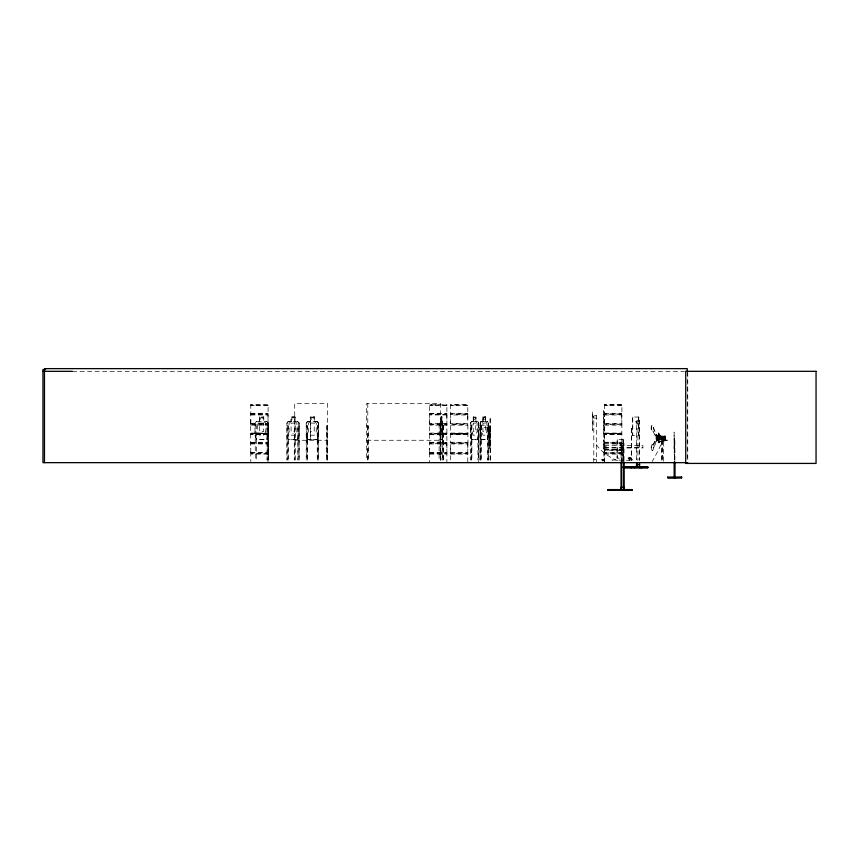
<?xml version="1.0" encoding="UTF-8"?>
<svg xmlns="http://www.w3.org/2000/svg" width="859" height="859" viewBox="0 0 859 859"><rect width="100%" height="100%" fill="white"/><g stroke="black" fill="none" stroke-linecap="round" stroke-linejoin="round"><path stroke-width="0.64" stroke-dasharray="4.29 3.22" d="M250.71 424.69L250.678 423.981L268.201 424.239L250.656 424.55L250.785 452.51L250.796 448.183M250.699 423.938L250.796 419.203M267.997 448.183L268.105 424.593M267.997 419.203L268.158 404.922M447.013 443.362L429.489 443.276L429.672 452.51L429.672 448.183M429.672 419.203L429.532 443.362M446.873 448.183L446.895 425.141L429.661 425.141M446.873 419.203L446.873 404.739M450.588 448.183L450.588 452.457L450.417 443.319L467.962 443.319L467.822 423.637M450.588 419.203L450.47 423.981L467.908 423.981M467.79 448.183L467.962 443.276M467.79 419.203L467.79 404.739M489.931 429.21L489.834 448.548L489.952 440.388M602.256 459.662L602.052 459.597M602.685 459.758L603.77 459.909L601.601 459.855L603.77 459.758M603.587 459.458L603.297 460.059M603.866 444.586L604.092 461.262L604.081 439.733M604.532 448.183L604.532 452.457L604.414 443.405M621.766 404.772L604.382 404.793L621.927 404.879L621.884 414.392L604.349 414.306L604.511 423.637L604.532 419.203M621.733 448.183L621.927 443.137M621.733 419.203L621.884 414.392M657.575 437.94L657.94 436.812L657.94 439.11L657.575 437.94L658.499 437.94M603.598 459.812L603.598 460.07M489.77 432.378L489.984 430.262L489.759 442.589L489.684 442.041M490.156 460.016L490.156 416.905L489.984 448.548L489.694 431.83L489.684 432.378M489.952 444.017L489.974 440.388M603.437 459.758L602.61 459.769M489.77 431.916L489.77 442.041M657.672 437.124L658.015 439.239L657.672 437.124L659.283 437.124L659.261 439.239L659.283 437.124M489.952 425.731L489.952 431.927L489.834 430.262M250.796 423.487L250.817 404.761M250.774 442.299L267.997 442.299M268.105 423.981L268.008 414.929M267.997 462.045L268.148 452.994L250.635 452.994L250.796 454.11M446.895 423.433L429.672 423.487L429.457 414.124L429.64 404.739L447.045 404.922M429.672 442.245L446.895 442.299M429.65 452.51L446.895 452.414L446.873 454.014M446.873 425.141L446.895 414.929M467.908 413.813L450.438 413.855L450.556 404.739L467.994 404.922L450.556 404.772M467.908 442.793L450.46 442.836L450.384 424.378L467.854 424.797M467.79 462.045L467.79 452.457L450.578 452.414L450.588 462.045M621.937 443.008L604.382 442.825L604.511 423.637M621.852 442.793L621.884 424.024L604.414 423.981M621.927 453.305L621.755 443.899M621.733 462.045L621.916 453.445M602.932 459.769L603.211 460.08M629.561 458.051L629.937 458.727M630.055 457.858L629.797 458.727L630.162 458.051M630.227 458.77L630.635 457.836L630.989 458.792M630.989 458.674L631.043 457.761L630.989 458.889M442.439 439.722L442.825 435.191M621.852 413.813L604.382 413.855L604.435 404.793M604.521 413.372L621.733 413.319M656.566 438.219L657.06 436.361L653.388 428.587A3.071 1.127 -90 0 0 652.185 425.205A3.071 1.127 -90 0 0 651.176 429.006A3.071 1.127 -90 0 0 652.722 431.068L656.92 438.219L652.851 430.853M656.92 438.219L657.425 436.361L653.742 428.587A3.071 1.127 -90 0 0 652.539 425.205A3.071 1.127 -90 0 0 651.53 429.006A3.071 1.127 -90 0 0 653.076 431.068L653.205 430.853M446.97 405.061L429.693 404.761M467.994 433.537L450.384 433.484L467.994 433.902L450.556 434.063L467.908 433.731M658.735 438.176C670.847 435.534 657.597 441.698 659.197 437.8M630.764 458.674L630.882 458.062M665.467 439.239L665.467 435.975L659.164 435.975L658.241 442.46L658.241 433.065L663.9 439.239L663.9 440.205L658.241 433.065L661.516 440.205L661.516 462.453M477.658 439.722L478.506 435.191M450.384 453.165L467.93 453.004M440.538 421.436L440.238 435.212M487.354 439.722L488.234 435.191M488.363 435.191L487.504 439.722L480.911 439.722M629.679 458.577L629.368 457.761L629.422 458.867M429.607 452.757L429.672 462.045M268.062 435.191L266.698 439.572L256.605 439.572L255.144 435.191M297.579 439.572L298.932 435.191L298.932 423.1M307.479 439.722L317.089 439.722L318.345 435.191M317.089 439.722L318.41 435.212M621.744 452.414L604.511 452.414L604.532 462.045M429.554 442.793L447.045 442.868M268.148 453.531L250.635 453.477M429.5 424.067L447.013 424.024M429.5 453.037L447.013 453.004M450.438 413.855L450.578 423.433L467.811 423.433L467.811 414.972L450.578 414.972M604.382 442.825L624.149 443.459L624.149 445.853L620.971 445.853L620.971 443.459M621.884 424.561L604.36 424.518M621.884 453.531L604.414 453.573M429.521 413.855L446.991 413.813M467.908 453.573L450.47 453.573M604.382 452.994L621.905 453.037M265.807 405.62L267.321 405.62M444.694 405.62L446.197 405.62M465.61 405.62L467.113 405.62M619.543 405.62L621.057 405.62M657.876 437.51L665.628 437.328C651.648 435.867 658.649 441.741 665.5 437.059C667.207 442.406 645.453 434.117 665.596 437.199L657.672 437.929L665.5 437.059M652.851 445.08L656.867 437.822L657.36 439.69L653.742 447.346A3.071 1.127 -90 0 1 652.539 450.728A3.071 1.127 -90 0 1 651.53 446.927A3.071 1.127 -90 0 1 653.076 444.865L652.722 444.865A3.071 1.127 -90 0 0 651.176 446.927A3.071 1.127 -90 0 0 652.185 450.728A3.071 1.127 -90 0 0 653.388 447.346L657.006 439.69L656.512 437.822M653.205 445.08L656.867 437.822M481.083 421.436L480.095 423.058L480.127 460.016M481.126 421.586L480.299 423.122L480.299 435.191L481.126 439.572M471.602 421.436L470.625 423.1L470.539 435.212L471.451 439.722L477.787 439.722L478.474 435.212M251.601 405.62L254.275 405.62M430.477 405.62L433.151 405.62M451.394 405.62L454.067 405.62M605.337 405.62L608.011 405.62M268.148 433.623L250.764 434.085L268.201 433.484L250.688 433.344M288.259 421.436L286.895 423.058L286.895 460.016M306.223 460.016L306.233 423.058L307.608 421.436M306.384 423.122L307.662 421.586L316.992 421.586M630.474 458.685L630.42 458.062M446.852 433.731L429.479 433.945L446.981 433.344M604.532 433.677L621.766 433.301L604.328 433.484L621.937 433.902L604.425 433.634M256.583 421.436L254.994 423.036L254.994 435.212L256.54 439.722L266.848 439.722L268.201 435.212L268.169 423.058L266.773 421.436L263.777 421.436L263.81 416.905L259.386 416.905L259.418 421.436L256.54 421.436M268.008 433.655L250.796 433.634M250.828 433.076L267.954 433.076M267.976 434.611L250.817 434.611L267.954 434.59M446.852 405.631L429.715 405.62M467.768 405.631L450.631 405.62M450.631 433.076L467.768 433.097M621.712 405.631L604.564 405.62M604.564 433.076L621.712 433.097M267.954 405.62L250.828 405.62M429.715 433.076L446.852 433.097M291.083 421.586L289.064 423.1L289.064 431.562L291.083 435.191L294.873 435.191L296.903 431.562L296.903 423.1L294.873 421.586L295.013 416.905L290.954 416.905L291.083 421.586L291.158 417.055L294.938 417.055M310.443 421.586L308.413 423.1L308.413 431.562L310.443 435.191L314.222 435.191L316.252 431.562L316.252 423.1L314.222 421.586L314.362 416.905M261.49 433.28L261.512 433.741M293.016 433.752L292.983 433.301M268.105 405.094L250.592 404.879L268.148 404.847M629.507 458.298L629.368 458.889M657.876 438.659L665.392 438.165L658.08 438.079L665.5 438.165M667.346 440.205L658.241 442.46L661.516 440.205L667.346 440.205L667.346 439.239L657.661 439.228M663.32 437.789L663.309 438.573M72.467 371.324L684.376 371.324M603.823 412.041L604.457 412.127M250.774 413.276L267.997 413.319M429.661 413.276L446.895 413.276M450.578 413.276L467.79 413.319M250.656 413.866L268.148 413.855M250.656 414.382L268.126 414.382M447.013 414.382L429.489 414.263M467.93 414.382L450.406 414.263M250.774 414.972L268.008 414.972M446.895 414.972L429.65 414.929M604.511 414.972L621.744 414.972L621.852 423.981M596.479 415.831L593.794 415.831L593.794 461.884M592.603 416.411L593.698 416.411M592.603 416.798L593.698 416.798M314.287 417.055L310.443 417.055L310.443 439.722L310.303 416.905L314.426 416.905L314.426 421.436M440.989 417.055L441.956 417.055M473.277 417.055L475.865 417.055L475.746 421.586L477.067 423.1L477.067 431.562L475.746 435.191L473.277 435.191L471.956 431.562M482.93 417.055L485.614 417.055M441.139 417.818L441.139 419.321M596.576 418.14L593.698 418.14L593.698 415.735L596.576 415.735L596.479 461.884M639.536 420.878L636.616 420.878L636.616 460.349M288.184 421.436L291.018 421.436M307.522 421.436L310.443 421.436M314.362 421.436L317.046 421.436L318.485 423.036L318.571 460.016M441.107 421.436L440.399 421.436L440.087 423.036L440.27 460.016M441.837 421.436L442.578 421.436M473.309 421.436L471.473 421.436L470.539 423.036L470.753 460.016M475.832 421.436L477.754 421.436L478.603 423.058L477.636 421.436M480.965 421.436L482.962 421.436M485.582 421.436L487.483 421.436M297.643 421.586L288.248 421.586L287.099 423.122L287.11 460.016M440.409 421.586L442.568 421.586M471.516 421.586L477.711 421.586M481.008 421.586L487.44 421.586M268.169 423.058L268.287 460.016M297.579 421.586L299.136 423.036L297.633 421.436L295.013 421.436L295.077 416.905M306.244 423.058L306.427 460.016M310.443 423.1L314.222 423.1L314.222 431.562L310.443 431.562M316.982 421.436L318.485 423.036M442.417 421.586L442.589 439.722L440.388 439.722L440.119 435.191M639.665 423.186L636.487 423.186L636.487 420.781L639.665 420.781L639.536 460.349M250.774 423.433L268.008 423.433M604.511 423.433L621.744 423.433M429.554 424.593L447.013 424.55M250.774 425.141L268.008 425.141M450.578 425.141L467.811 425.141M480.095 425.216L488.331 425.216M604.511 425.141L621.744 425.141M255.177 425.806L256.508 425.806L256.39 460.016M286.895 425.806L288.227 425.806L288.227 462.647M306.223 425.806L307.554 425.806L307.554 462.647M318.571 425.806L317.239 425.806L317.239 460.016M327.569 425.806L326.592 425.806L326.592 459.994M366.686 425.806L368.286 425.806L368.264 459.994M440.978 425.806L439.121 425.806L439.121 459.994M442.632 425.806L443.341 425.806L443.341 460.016M470.753 425.806L471.87 425.806M480.127 425.806L481.265 425.806L481.265 462.647M490.156 425.806L490.639 462.647M488.331 427.331L480.063 427.331L480.063 435.212L481.061 439.722M440.989 431.562L441.805 431.562L441.805 423.1L440.989 423.1L440.978 460.016M446.905 433.323L429.468 433.484L447.002 433.795M603.748 433.484L603.598 410.666L603.748 449.021L604.511 449.021M429.693 434.568L446.873 434.59L429.715 434.59M286.895 435.212L288.216 439.722L297.74 439.722L299.061 435.212M306.244 435.212L307.565 439.722M488.449 435.212L488.234 423.1L487.321 421.586M656.974 435.277L657.865 435.277M663.331 436.447L664.458 436.447M674.261 438.197L674.057 448.913M297.643 439.572L288.248 439.572L287.099 435.191M316.992 439.572L307.597 439.572L306.448 435.191M440.409 439.572L442.568 439.572M471.516 439.572L477.711 439.572M481.008 439.572L487.44 439.572M663.298 439.905A1.729 1.611 90 0 0 664.716 437.328A1.729 1.611 90 0 0 661.935 437.306A1.729 1.611 90 0 0 663.298 439.905L664.426 439.905A1.729 1.611 90 0 0 665.843 437.328A1.729 1.611 90 0 0 663.051 437.306A1.729 1.611 90 0 0 664.426 439.905M294.701 440.259L327.569 440.259M366.686 440.259L440.366 440.259M656.985 440.646L657.876 440.646M674.369 440.968L674.938 440.968M450.578 442.245L467.79 442.299M604.511 442.245L621.744 442.245M250.656 442.836L268.126 442.836M250.656 443.362L268.126 443.362M250.774 443.953L268.008 443.953L268.105 452.951M429.661 443.953L446.895 443.953L446.873 452.414M450.578 443.953L467.811 443.953L467.79 452.414M604.511 443.953L621.744 443.953M621.54 444.994L622.303 444.994L622.303 462.647M604.511 445.628L642.886 445.563L642.886 447.872L604.511 447.872M603.748 445.95L604.511 445.95M604.511 446.336L606.046 446.336L606.046 450.17M604.511 447.807L642.886 447.807M603.748 448.248L604.511 448.248M603.823 448.881L604.392 448.881M604.511 449.407L622.925 449.407M604.511 449.461L622.925 449.461M250.774 452.414L268.008 452.414M429.554 453.573L447.013 453.52M268.008 454.11L250.774 454.11L250.796 462.045M429.661 454.11L446.895 454.014L446.873 462.045M450.578 454.11L467.811 454.11M604.511 454.11L621.744 454.11M674.261 454.873L674.111 432.066L674.369 460.703M628.928 457.761L628.981 458.889M602.47 459.232L602.266 461.025M593.698 459.576L596.576 459.576M628.981 459.64L632.782 459.64L632.782 462.035M612.327 460.349L611.941 459.962L630.366 460.349M658.048 437.22L656.888 436.512L657.683 437.22M485.496 421.586L486.86 423.1L486.86 431.562L485.496 435.191L482.93 435.191L481.555 431.562L481.555 423.1L482.93 421.586L482.833 416.905L485.7 416.905L485.7 421.436M268.062 423.122L266.698 421.586L256.605 421.586L255.177 423.1L255.295 460.016M663.298 461.143L663.298 440.205L658.241 442.46L667.346 439.239L658.595 442.46L658.595 433.065L663.9 440.205M487.364 421.436L488.363 423.1L488.384 460.016M441.805 421.586L442.235 431.562L441.805 435.191L440.989 435.191L440.957 416.905L441.977 416.905L441.977 421.436M630.119 458.727L629.991 458.072M470.753 435.191L471.634 439.572M470.625 435.191L471.57 439.722M442.428 421.436L442.825 423.122M658.595 433.065L659.164 439.239M603.888 439.733L603.898 441.268M440.27 435.191L440.538 439.722M489.952 430.413L489.974 431.927M687.758 372.645L687.758 460.005M687.232 371.324L687.232 460.005M674.852 440.968L674.927 460.703M674.455 440.968L674.444 460.703M664.34 435.975L664.34 439.239M663.502 435.975L663.502 439.239L658.595 442.46L660.292 439.239L660.292 435.975M662.761 440.205L662.761 461.143M662.386 435.975L662.386 439.239M662.257 435.975L662.257 439.239M662.053 440.205L662.053 462.453M661.129 435.975L661.129 439.239M639.075 420.781L639.032 460.349M638.538 417.044L638.538 435.47M637.077 420.781L637.12 460.349M632.782 417.044L632.782 435.47M629.314 460.553L628.981 457.536L628.981 461.562M624.021 460.649L624.021 443.555L621.1 443.555L621.1 460.649M623.559 443.459L623.516 460.649M623.022 439.711L623.022 458.137M621.562 443.459L621.594 462.647M617.267 439.711L617.267 458.137M604.392 412.041L604.457 448.967M488.771 460.016L488.771 425.806L487.622 425.806L487.622 460.016M488.009 425.806L488.009 460.016M485.582 416.905L485.614 421.586M482.962 416.905L483.048 421.586M480.89 425.806L480.89 460.016M480.503 425.806L480.503 460.016M479.032 460.016L479.032 425.806L477.915 425.806L477.915 460.016M478.474 423.058L478.646 460.016M478.388 423.122L478.302 462.647M475.865 421.586L475.95 416.905L473.191 416.905L473.277 421.586L471.956 423.1L471.87 460.016M473.309 416.905L473.395 421.586M471.484 425.806L471.484 460.016M471.14 425.806L471.14 460.016M443.104 425.806L443.104 462.647M442.868 425.806L442.868 460.016M442.675 423.122L442.632 460.016M441.837 416.905L441.956 421.586M441.107 416.905L441.139 421.586M440.731 425.806L440.731 460.016M440.506 460.016L440.366 403.429L366.686 403.429L366.686 459.994M367.942 425.806L367.931 459.994M367.792 403.429L367.781 459.994M327.569 459.994L327.569 403.429L294.701 403.429L294.82 459.994M318.41 423.036L318.367 460.016M318.281 423.1L318.281 435.191M317.454 425.806L317.454 460.016M307.339 425.806L307.339 460.016M299.211 460.016L299.211 425.806L297.88 425.806L297.88 460.016M299.061 423.036L298.996 460.016M298.094 425.806L298.094 460.016M295.249 459.994L295.249 425.806L294.272 425.806L294.272 459.994M288.012 425.806L288.012 460.016M268.405 460.016L268.405 425.806L267.074 425.806L267.074 460.016M267.192 425.806L267.192 462.647M663.824 438.015A657.801 63.169 -46 0 1 652.185 461.562M617.524 460.703A226.626 78.341 -16.6 0 1 595.416 443.083M265.828 431.562L263.627 435.191L259.536 435.191L257.335 431.562L257.335 423.1L259.536 421.586L259.536 417.055L263.67 417.055L263.627 421.586L265.828 423.1L265.828 431.562M467.79 434.59L450.588 434.59L467.768 434.568M621.733 434.59L604.532 434.59L621.712 434.568M657.693 438.702L656.888 439.411L657.693 438.702M628.004 458.18L631.247 458.534L628.004 458.18M665.263 437.897L658.015 438.487L665.296 438.015M665.553 437.113L657.726 437.671L665.596 437.199M592.603 411.998L592.313 430.413L592.603 411.998M638.795 417.044L632.525 417.044L632.525 435.47L638.795 435.47L638.795 417.044M262.897 417.818L260.266 417.818L260.266 419.321L262.897 419.321L262.897 417.818M294.197 417.818L291.759 417.818L291.759 419.321L294.197 419.321L294.197 417.818M313.546 417.818L311.119 417.818L311.119 419.321L313.546 419.321L313.546 417.818M475.306 417.818L473.717 417.818L473.717 419.321L475.306 419.321L475.306 417.818M485.034 417.818L483.381 417.818L483.381 419.321L485.034 419.321L485.034 417.818M636.863 421.458L635.703 421.844L636.863 421.458M263.627 423.1L259.536 423.1L259.536 431.562L263.627 431.562L263.627 423.1M294.873 423.1L291.083 423.1L291.083 431.562L294.873 431.562L294.873 423.1M475.746 423.1L473.277 423.1L473.277 431.562L475.746 431.562L475.746 423.1M485.496 423.1L482.93 423.1L482.93 431.562L485.496 431.562L485.496 423.1M631.709 428.287L631.429 460.564L631.709 428.287M623.28 439.711L617.009 439.711L617.009 458.137L623.28 458.137L623.28 439.711M621.347 444.124L620.187 444.511L621.347 444.124M622.925 450.116L604.511 450.116L622.925 450.17M327.139 459.994L327.139 425.806L327.021 459.994M658.574 439.851A2.684 0.988 -90 0 0 658.123 435.363A2.684 0.988 -90 0 0 656.92 438.681A2.684 0.988 -90 0 0 658.574 439.851M657.683 439.851A2.684 0.988 -90 0 0 657.232 435.363A2.684 0.988 -90 0 0 656.029 438.681A2.684 0.988 -90 0 0 657.683 439.851"/><path stroke-width="1.29" d="M681.509 477.615L667.69 477.776L681.606 477.776L681.606 477.035L667.787 477.099M45.634 369.595L42.95 369.595L42.95 462.647L687.758 462.647M42.95 371.324L72.414 371.324M639.665 464.622L636.487 464.622L636.487 466.931M623.215 466.931L647.815 466.931L647.815 467.693L623.215 467.693L623.215 466.931L647.793 466.974M623.237 467.65L647.793 467.65M675.056 476.466L674.229 476.466L674.229 477.808M674.379 476.842L674.927 476.842M681.606 477.099L681.509 477.808M667.787 477.615L667.701 477.035M687.232 371.324L687.232 368.629L44.464 368.629L44.464 462.647M674.991 476.466L675.002 477.808M674.938 462.013L674.852 477.808M674.444 462.013L674.444 477.808M674.369 462.013L674.379 477.808M647.482 466.931L647.482 467.693M642.092 466.931L642.092 467.693M641.405 466.931L641.405 467.693M640.138 466.931L640.138 467.693M639.805 466.931L639.805 467.693M639.536 462.98L639.536 466.931M637.12 462.98L637.12 466.931M636.616 462.98L636.616 466.931M634.726 466.931L634.726 467.693M634.06 466.931L634.039 467.693M631.966 489.598L631.966 490.371M631.236 466.931L631.236 467.693M630.903 466.931L630.903 467.693M626.576 489.598L626.576 490.371M625.889 489.598L625.889 490.371M624.622 489.598L624.622 490.371M624.289 490.371L624.149 487.3L620.971 487.3L620.971 489.598M624.021 461.97L624.021 489.598M623.516 461.97L623.516 486.967M621.605 461.97L621.605 489.598M621.1 461.97L621.1 489.598M619.21 489.598L619.21 490.371M618.544 489.598L618.523 490.371M615.72 489.598L615.72 490.371M615.388 489.598L615.388 490.371M816.05 371.324L685.718 371.324L685.718 463.42L816.05 463.42L816.05 371.324M632.299 489.598L607.7 489.598L607.7 490.371L632.299 490.371L632.299 489.598M608.032 490.371L608.032 489.598L608.011 490.317"/></g></svg>
